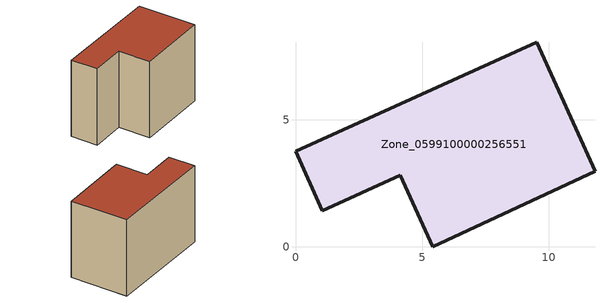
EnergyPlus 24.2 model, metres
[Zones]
Zone_0599100000256551
 floor ground (C_G): 4.14,2.81 1.06,1.41 0,3.77 9.52,8.06 11.82,2.98 5.41,0 z0
 wall outside (C_F): 9.52,8.06 0,3.77 1.06,1.41 4.14,2.81 5.41,0 11.82,2.98 9.52,8.06 z0:7.49
 roof outside (C_R): 5.41,0 11.82,2.98 9.52,8.06 0,3.77 1.06,1.41 4.14,2.81 z7.49
[BUILDING]
Pand.0599100000256551: North Axis=0; Terrain=City; Loads Convergence Tolerance Value=0.04; Temperature Convergence Tolerance Value=0.4; Solar Distribution=FullExterior; Maximum Number of Warmup Days=25; Minimum Number of Warmup Days=1
[Site:Location]
Rotterdam.The.Hague.AP_ZH_NLD Design_Conditions: Latitude=51.96; Longitude=4.45; Time Zone=1; Elevation=-4.5
[SITE:GROUNDTEMPERATURE:BUILDINGSURFACE]
18, 18, 18, 18, 18, 18, 18, 18, 18, 18, 18, 18
[MATERIAL] Thermal Absorptance=0.9; Solar Absorptance=0.7; Visible Absorptance=0.7
Name | Roughness | Thickness | Conductivity | Density | Specific Heat
G.TI.1946 | MediumSmooth | 0.15 | 1 | 540 | 1210
F.TI.1946 | Rough | 0.3 | 0.857143 | 1920 | 840
R.TI.1946 | MediumRough | 0.2 | 0.1 | 1500 | 1000
[CONSTRUCTION]
C_G: G.TI.1946
C_F: F.TI.1946
C_R: R.TI.1946
[ZONE]
Zone_0599100000256551: Type=1; Multiplier=1; Ceiling Height=Autocalculate; Volume=Autocalculate; Floor Area=autocalculate; Part of Total Floor Area=Yes
[ZONEINFILTRATION:DESIGNFLOWRATE]
Infil_Zone_0599100000256551: Zone or ZoneList or Space or SpaceList=Zone_0599100000256551; Schedule=AlwaysOn; Design Flow Rate Calculation Method=Flow/Area; Flow Rate per Floor Area=0.003; Constant Term Coefficient=1; Temperature Term Coefficient=0; Velocity Term Coefficient=0; Velocity Squared Term Coefficient=0
[HVACTEMPLATE:ZONE:IDEALLOADSAIRSYSTEM]
Zone_0599100000256551: Maximum Heating Supply Air Temperature=50; Minimum Cooling Supply Air Temperature=13; Maximum Heating Supply Air Humidity Ratio=0.0156; Minimum Cooling Supply Air Humidity Ratio=0.0077; Heating Limit=NoLimit; Cooling Limit=NoLimit; Dehumidification Control Type=ConstantSensibleHeatRatio; Cooling Sensible Heat Ratio=0.7; Dehumidification Setpoint=60; Humidification Control Type=None; Humidification Setpoint=30; Outdoor Air Method=None; Outdoor Air Flow Rate per Person=0.00944; Outdoor Air Flow Rate per Zone Floor Area=0; Outdoor Air Flow Rate per Zone=0; Demand Controlled Ventilation Type=None; Outdoor Air Economizer Type=NoEconomizer; Heat Recovery Type=None; Sensible Heat Recovery Effectiveness=0.7; Latent Heat Recovery Effectiveness=0.65
[ZONECONTROL:THERMOSTAT]
ThermostatControl_Zone_0599100000256551: Zone or ZoneList=Zone_0599100000256551; Control Type Schedule=DualSetpointControlType; Control 1=Thermostat_Zone_0599100000256551; Temperature Difference Between Cutout And Setpoint=0
[THERMOSTATSETPOINT:DUALSETPOINT]
Thermostat_Zone_0599100000256551: Heating Setpoint Temperature Schedule=HeatingSetpoint_Zone_0599100000256551; Cooling Setpoint Temperature Schedule=CoolingSetpoint_Zone_0599100000256551
[SCHEDULE:COMPACT]
HeatingSetpoint_Zone_0599100000256551: Through: 12/31, For: AllDays, Until: 24:00, 21
CoolingSetpoint_Zone_0599100000256551: Through: 12/31, For: AllDays, Until: 24:00, 24
DualSetpointControlType: Through: 12/31, For: AllDays, Until: 24:00, 4
AlwaysOn: Through: 12/31, For: AllDays, Until: 24:00, 1
